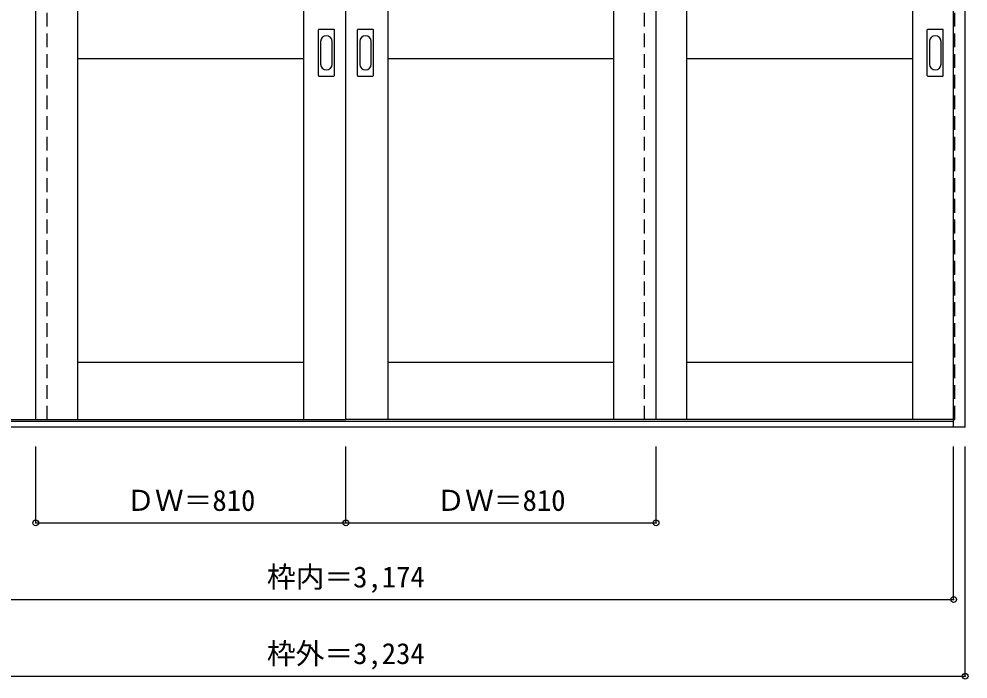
# Model space of a CAD drawing. Units: millimetres, scale not verified. Extents: x -2138 to 1648, y -2142 to 1135.
# Drawn here: x -830 to 1648, y -2142 to -419 of the extents above; entities that cross this region are included whole.
import ezdxf
from ezdxf.enums import TextEntityAlignment as Align

# ---------------------------------------------------------------- set-up
doc = ezdxf.new("R2010")
doc.units = ezdxf.units.MM
doc.header["$LTSCALE"] = 30
doc.header["$PDMODE"] = 32
doc.header["$PDSIZE"] = 15
doc.linetypes.add('DASHED1', pattern=[1.8, 1.2, -0.6])
doc.layers.add('0-0', color=4, linetype='DASHED1')
doc.layers.add('0-1_寸法', color=7, linetype='Continuous')
doc.styles.add('ＭＳ ゴシック', font='')
doc.styles.get('ＭＳ ゴシック').set_extended_font_data('MS Gothic')

msp = doc.modelspace()

# ---------------------------------------------------------------- linework, layer by layer
at = {"layer": '0-0', "color": 3, "linetype": 'Continuous'}
for p, q in [((1611, -1484.82), (1611, 762.18)), ((1641, -1484.82), (1641, 762.18)), ((-786, -1464.82), (-786, 718.18)), ((-676, -1464.82), (-676, 718.18)), ((-86, -1464.82), (-86, 718.18)), ((24, -1464.82), (24, 718.18)), ((134, -1464.82), (134, 718.18)), ((724, -1464.82), (724, 718.18)), ((834, -1464.82), (834, 718.18)), ((914, -1464.82), (914, 718.18)), ((1504, -1464.82), (1504, 718.18)), ((-48, -566.82), (-48, -447.82)), ((-7.5, -446.32), (-46.5, -446.32)), ((-6, -566.82), (-6, -447.82)), ((54, -566.82), (54, -447.82)), ((94.5, -446.32), (55.5, -446.32)), ((96, -566.82), (96, -447.82)), ((1542, -566.82), (1542, -447.82)), ((1582.5, -446.32), (1543.5, -446.32)), ((1584, -566.82), (1584, -447.82)), ((-676, -521.82), (-86, -521.82)), ((134, -521.82), (724, -521.82)), ((914, -521.82), (1504, -521.82)), ((-46.5, -568.32), (-7.5, -568.32)), ((55.5, -568.32), (94.5, -568.32)), ((1543.5, -568.32), (1582.5, -568.32)), ((-676, -1314.82), (-86, -1314.82)), ((134, -1314.82), (724, -1314.82)), ((914, -1314.82), (1504, -1314.82)), ((1641, -1484.82), (-1593, -1484.82)), ((-1563, -1464.82), (24, -1464.82)), ((1611, -1469.82), (-1563, -1469.82)), ((1611, -1464.82), (24, -1464.82))]:
    msp.add_line(p, q, dxfattribs=at)
at = {"layer": '0-0'}
for p, q in [((-756, -1464.82), (-756, 718.18)), ((804, -1464.82), (804, 718.18)), ((1611, -1464.82), (1614, -1464.82))]:
    msp.add_line(p, q, dxfattribs=at)
at = {"layer": '0-0', "color": 7, "linetype": 'Continuous'}
for p, q in [((-42, -477.72), (-42, -536.92)), ((-12, -536.92), (-12, -477.72)), ((60, -477.72), (60, -536.92)), ((90, -536.92), (90, -477.72)), ((1548, -477.72), (1548, -536.92)), ((1578, -536.92), (1578, -477.72))]:
    msp.add_line(p, q, dxfattribs=at)
at = {"layer": '0-0'}
msp.add_lwpolyline([(1614, -1464.82), (1614, 718.18), (1611, 718.18)], dxfattribs=at)
at = {"layer": '0-0', "color": 3, "linetype": 'Continuous'}
for centre, start, end in [((-46.5, -447.82), 90, 180), ((-7.5, -447.82), 0, 90), ((55.5, -447.82), 90, 180), ((94.5, -447.82), 0, 90), ((1543.5, -447.82), 90, 180), ((1582.5, -447.82), 0, 90), ((-46.5, -566.82), 180, 270), ((-7.5, -566.82), 270, 0), ((55.5, -566.82), 180, 270), ((94.5, -566.82), 270, 0), ((1543.5, -566.82), 180, 270), ((1582.5, -566.82), 270, 0)]:
    msp.add_arc(centre, 1.5, start, end, dxfattribs=at)
at = {"layer": '0-0', "color": 7, "linetype": 'Continuous'}
for centre, start, end in [((-27, -477.72), 0, 180), ((75, -477.72), 0, 180), ((1563, -477.72), 0, 180), ((-27, -536.92), 180, 0), ((75, -536.92), 180, 0), ((1563, -536.92), 180, 0)]:
    msp.add_arc(centre, 15, start, end, dxfattribs=at)
at = {"layer": '0-1_寸法', "color": 4}
for p, q in [((-786, -1734.82), (-786, -1534.82)), ((24, -1734.82), (24, -1534.82)), ((834, -1734.82), (834, -1534.82)), ((-786, -1734.82), (834, -1734.82))]:
    msp.add_line(p, q, dxfattribs=at)
for points in [[(-1593, -2134.82), (1641, -2134.82), (1641, -1534.82)], [(-1563, -1934.82), (1611, -1934.82), (1611, -1534.82)]]:
    msp.add_lwpolyline(points, dxfattribs=at)
at = {"layer": '0-1_寸法'}
for p in [(-786, -1734.82), (24, -1734.82), (834, -1734.82), (1611, -1934.82), (1641, -2134.82)]:
    msp.add_point(p, dxfattribs=at)

# ---------------------------------------------------------------- texts
at = {"layer": '0-1_寸法', "style": 'ＭＳ ゴシック'}
for s, p in [('ＤＷ＝810', (-549.75, -1719.82)), ('ＤＷ＝810', (260.25, -1719.82)), ('枠内＝3,174', (-182.25, -1919.82)), ('枠外＝3,234', (-182.25, -2119.82))]:
    msp.add_text(s, height=54.99, dxfattribs=at).set_placement(p, align=Align.BOTTOM_LEFT)

doc.saveas('drawing.dxf')
